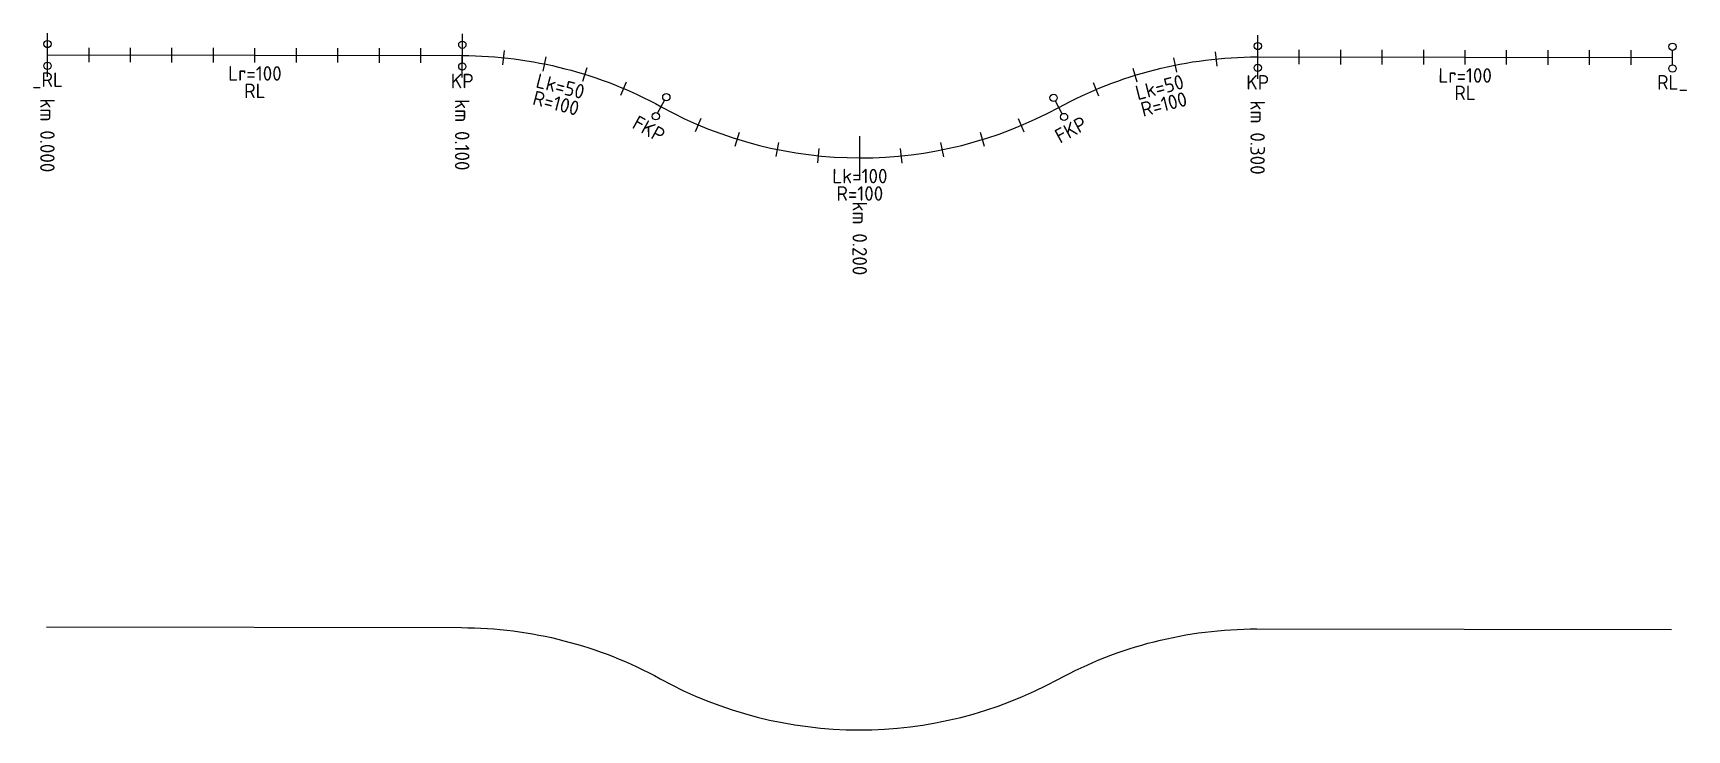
# Model space of a CAD drawing. Header units: metres. Extents: x 249 to 648, y 8 to 176.
import ezdxf

# ---------------------------------------------------------------- set-up
doc = ezdxf.new("R2010")
doc.units = ezdxf.units.M
for name, color, linetype in [('JBTFE#ANNOTATIONS_GEOMETRY', 2, 'Continuous'), ('JBTFE#ANNOTATIONS_MILEAGE', 2, 'Continuous'), ('JBTKO_SPO', 2, 'Continuous')]:
    doc.layers.add(name, color=color, linetype=linetype)
doc.styles.add('RC-STANDARD', font='iso3098.shx')

# ---------------------------------------------------------------- blocks, each defined once
blk = doc.blocks.new('*Z3', base_point=(647.62, 36.73))
at = {"color": 0}
for p, q in [((252.73, 31.48), (252.73, 34.98)), ((352.73, 31.31), (352.73, 34.81)), ((544.5, 30.99), (544.5, 34.49)), ((644.5, 30.82), (644.5, 34.32)), ((399.81, 19.2), (401.49, 22.27)), ((497.37, 19.04), (495.7, 22.11))]:
    blk.add_line(p, q, dxfattribs=at)
for centre in [(252.73, 35.85), (352.73, 35.68), (544.5, 35.36), (644.5, 35.2), (252.72, 30.6), (352.72, 30.43), (544.49, 30.11), (644.49, 29.95), (401.91, 23.04), (495.28, 22.88), (399.39, 18.44), (497.79, 18.27)]:
    blk.add_circle(centre, 0.875, dxfattribs=at)
at = {"color": 0, "char_height": 3.5, "attachment_point": 5, "style": 'RC-STANDARD'}
for s, insert, rotation in [('_RL', (252.72, 27.1), 359.9041), ('Lr=100', (302.72, 28.77), 359.9041), ('KP', (352.72, 26.93), 359.9041), ('Lk=50', (376.37, 25.67), 345.5801), ('Lk=50', (520.83, 25.43), 14.228), ('KP', (544.49, 26.61), 359.9041), ('Lr=100', (594.49, 28.28), 359.9041), ('RL_', (644.49, 26.45), 359.9041), ('RL', (302.71, 24.57), 359.9041), ('R=100', (375.33, 21.6), 345.5801), ('R=100', (521.86, 21.36), 14.228), ('RL', (594.48, 24.08), 359.9041), ('FKP', (397.71, 15.37), 331.2562), ('FKP', (499.46, 15.2), 28.552), ('Lk=100', (448.57, 4.04), 359.9041), ('R=100', (448.56, -0.16), 359.9041)]:
    blk.add_mtext(s, dxfattribs=dict(at, insert=insert, rotation=rotation))
blk = doc.blocks.new('*Z4', base_point=(634.5, 38.48))
at = {"color": 0}
for p, q in [((252.72, 27.98), (252.74, 38.48)), ((352.72, 27.81), (352.74, 38.31)), ((544.49, 27.49), (544.51, 37.99)), ((262.73, 31.46), (262.73, 34.96)), ((272.73, 31.44), (272.73, 34.94)), ((282.73, 31.43), (282.73, 34.93)), ((292.73, 31.41), (292.73, 34.91)), ((302.73, 31.39), (302.73, 34.89)), ((312.73, 31.38), (312.73, 34.88)), ((322.73, 31.36), (322.73, 34.86)), ((332.73, 31.34), (332.73, 34.84)), ((342.73, 31.33), (342.73, 34.83)), ((362.53, 30.8), (362.89, 34.28)), ((372.24, 29.32), (372.94, 32.75)), ((524.97, 29.06), (524.28, 32.49)), ((534.69, 30.51), (534.34, 34)), ((554.5, 30.97), (554.5, 34.47)), ((564.5, 30.95), (564.5, 34.45)), ((574.5, 30.94), (574.5, 34.44)), ((584.5, 30.92), (584.5, 34.42)), ((594.5, 30.9), (594.5, 34.4)), ((604.5, 30.89), (604.5, 34.39)), ((614.5, 30.87), (614.5, 34.37)), ((624.5, 30.85), (624.5, 34.35)), ((634.5, 30.84), (634.5, 34.34)), ((381.75, 26.87), (382.79, 30.21)), ((515.45, 26.65), (514.42, 29.99)), ((390.97, 23.49), (392.34, 26.71)), ((506.22, 23.3), (504.87, 26.52)), ((399.81, 19.2), (401.49, 22.27)), ((497.37, 19.04), (495.7, 22.11)), ((408.96, 14.76), (410.33, 17.98)), ((488.21, 14.63), (486.85, 17.86)), ((418.51, 11.26), (419.55, 14.6)), ((428.36, 8.73), (429.06, 12.16)), ((448.56, 3.16), (448.58, 13.66)), ((468.79, 8.66), (468.1, 12.09)), ((478.65, 11.16), (477.62, 14.5)), ((438.41, 7.19), (438.77, 10.67)), ((458.73, 7.16), (458.39, 10.64))]:
    blk.add_line(p, q, dxfattribs=at)
at = {"color": 0, "char_height": 3.5, "attachment_point": 4, "rotation": 269.9041, "style": 'RC-STANDARD'}
for s, insert in [('km 0.000', (252.71, 22.73)), ('km 0.100', (352.71, 22.56)), ('km 0.300', (544.48, 22.24)), ('km 0.200', (448.56, -2.09))]:
    blk.add_mtext(s, dxfattribs=dict(at, insert=insert))

msp = doc.modelspace()

# ---------------------------------------------------------------- linework, layer by layer
at = {"layer": 'JBTKO_SPO'}
msp.add_lwpolyline([(252.96, 171.05), (352.96, 170.88, -0.125655), (400.88, 158.56, 0.255342), (496.77, 158.4, -0.12523), (544.56, 170.56), (644.73, 170.4)], format="xyb", dxfattribs=at)
at = {"layer": 'JBTKO_SPO', "flags": 128}
msp.add_lwpolyline([(252.73, 33.23), (352.73, 33.06, -0.125655), (400.65, 20.74, 0.255342), (496.54, 20.58, -0.125655), (544.5, 32.74), (644.5, 32.57)], format="xyb", dxfattribs=at)
msp.add_lwpolyline([(252.73, 33.23), (352.73, 33.06, -0.125655), (400.65, 20.74, 0.255342), (496.54, 20.58, -0.125655), (544.5, 32.74), (644.5, 32.57)], format="xyb", dxfattribs=at)

# ---------------------------------------------------------------- block references
at = {"layer": 'JBTFE#ANNOTATIONS_GEOMETRY'}
msp.add_blockref('*Z3', (647.85, 174.55), dxfattribs=at)
at = {"layer": 'JBTFE#ANNOTATIONS_MILEAGE'}
msp.add_blockref('*Z4', (634.73, 176.3), dxfattribs=at)

doc.saveas('drawing.dxf')
